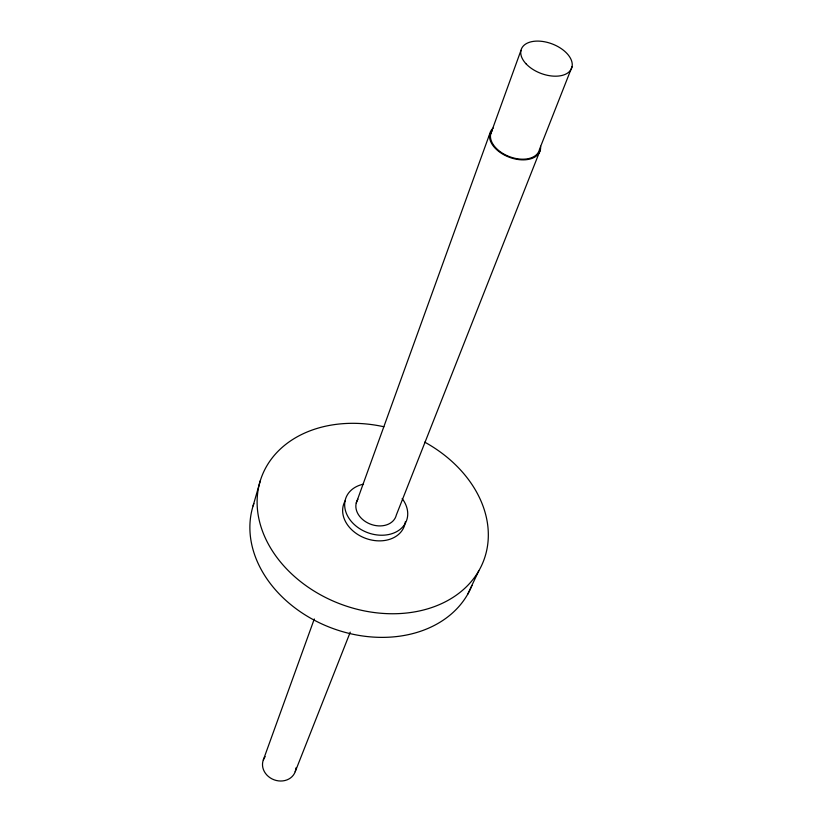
<?xml version="1.0" encoding="UTF-8"?>
<svg xmlns="http://www.w3.org/2000/svg" width="822" height="822" viewBox="0 0 822 822"><rect width="100%" height="100%" fill="white"/><g stroke="black" fill="none" stroke-linecap="round" stroke-linejoin="round"><path stroke-width="1.23" d="M253.073 505.962L260.297 480.757M263.297 760.031L314.292 618.966M356.245 503.054L489.778 133.688M490.703 133.976L520.973 50.378M572.081 66.582L539.52 149.285A25.646 15.906 20.7 0 1 508.541 156.293A25.646 15.906 20.7 0 1 492.47 130.215M540.444 149.573L396.327 515.024A20.951 16.07 20.7 0 1 369.828 523.902A20.951 16.07 20.7 0 1 357.96 499.221M295.211 771.694L350.254 632.149M467.574 594.481L478.805 570.828M424.738 442.144A118.656 91.376 20.7 0 1 447.528 600.646A118.656 91.376 20.7 0 1 262.393 530.92A118.656 91.376 20.7 0 1 383.895 426.762M471.972 585.428A116.508 90.862 20.7 0 1 331.708 628.049A116.508 90.862 20.7 0 1 253.844 503.588M405.328 521.785A32.243 24.814 20.7 0 1 366.088 538.523A32.243 24.814 20.7 0 1 345.374 500.536M540.588 146.234A26.612 16.502 20.7 0 1 509.106 157.177A26.612 16.502 20.7 0 1 493.138 128.119M402.163 498.574A32.377 24.845 20.7 0 1 392.413 533.529A32.377 24.845 20.7 0 1 348.168 517.007A32.377 24.845 20.7 0 1 363.53 484.148M295.941 767.902A16.995 14.786 20.7 0 1 274.199 779.852A16.995 14.786 20.7 0 1 265.167 756.641M526.296 64.085A26.879 15.772 20.7 0 0 570.437 70.363A26.879 15.772 20.7 0 0 542.746 41.47A26.879 15.772 20.7 0 0 526.296 64.085"/></g></svg>
